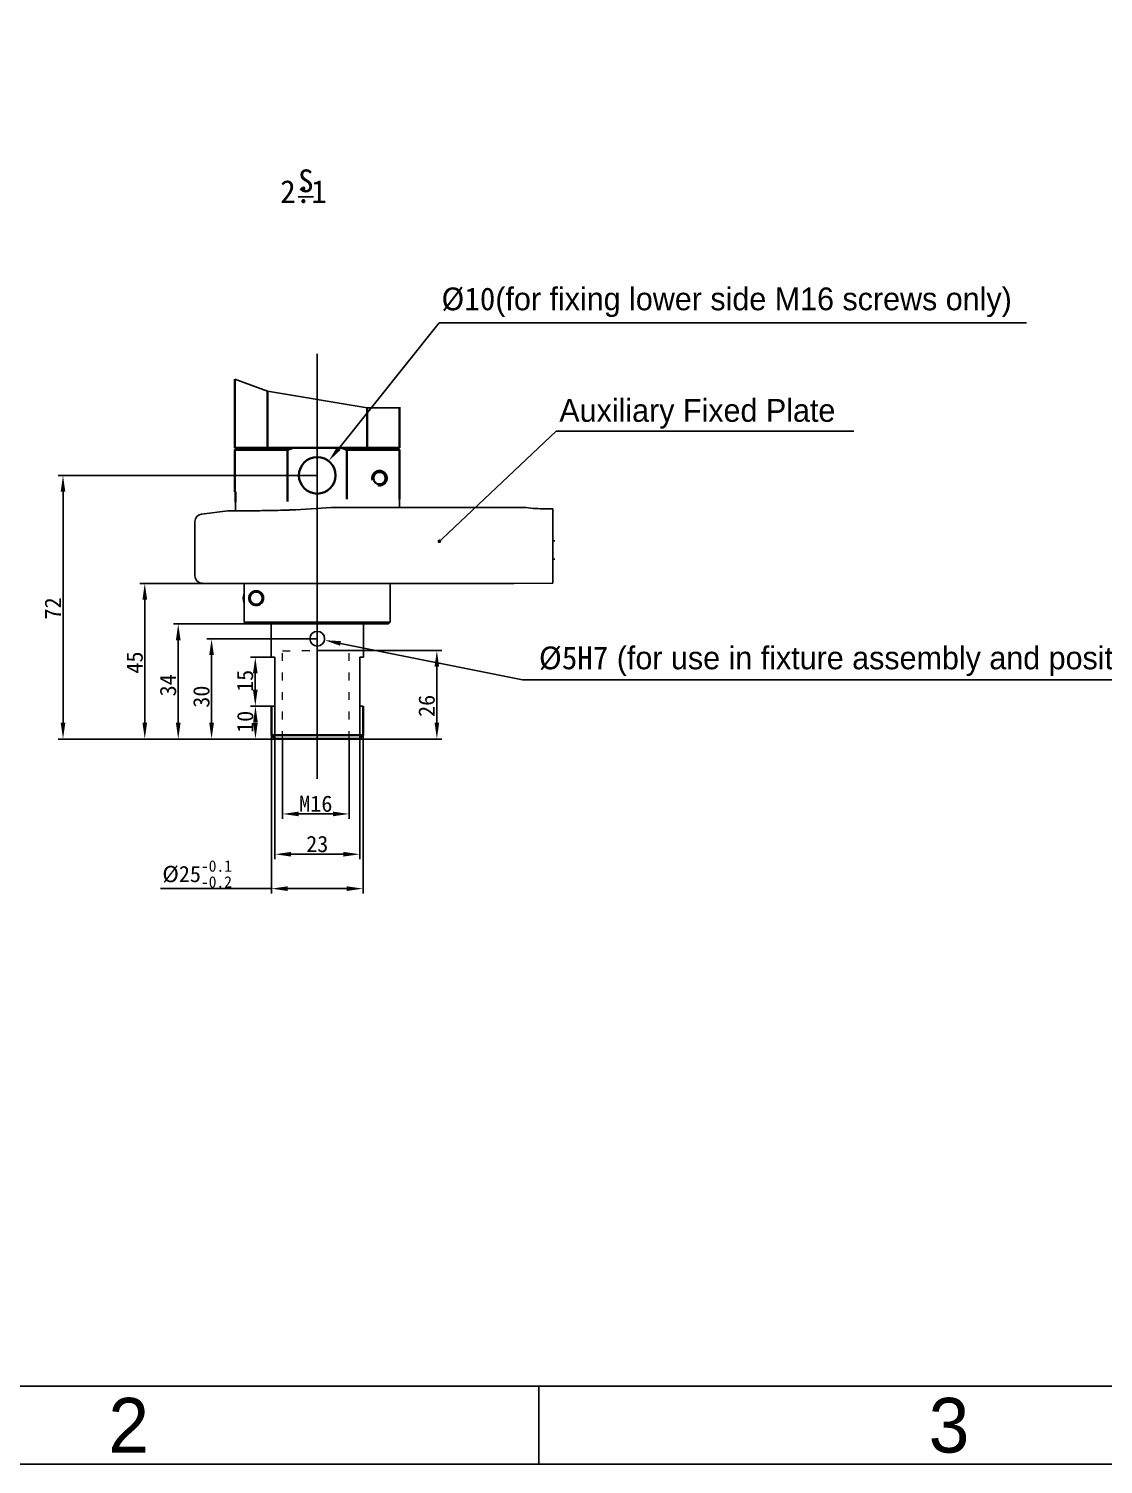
# Model space of a CAD drawing. Header units: millimetres. Extents: x 4086 to 8300, y 123 to 1549.
# Drawn here: x 6630.9 to 6961, y 123.6 to 564.7 of the extents above; entities that cross this region are included whole.
import ezdxf
from ezdxf import colors
from ezdxf.entities.mleader import LeaderData, LeaderLine
from ezdxf.enums import TextEntityAlignment as Align
from ezdxf.math import Vec2, Vec3

# ---------------------------------------------------------------- set-up
doc = ezdxf.new("R2010")
doc.units = ezdxf.units.MM
doc.linetypes.add('ACAD_ISO03W100', pattern=[30, 12, -18])
doc.linetypes.add('PHANTOM', pattern=[0.8, 0.45, -0.05, 0.1, -0.05, 0.1, -0.05])
doc.layers.add('中心线', color=7, linetype='Continuous')
for name, color, linetype, lineweight in [('标注', 7, 'Continuous', 25), ('粗线', 7, 'PHANTOM', 35), ('细线', 7, 'Continuous', 25), ('虚线层', 7, 'ACAD_ISO03W100', 0)]:
    doc.layers.add(name, color=color, linetype=linetype, lineweight=lineweight)
doc.styles.get("Standard").update_dxf_attribs({"font": 'simsun.ttc'})
doc.styles.add('思源黑', font='SourceHanSansCN-Normal.ttf')
doc.dimstyles.new('放大图标注', dxfattribs={"dimtxt": 5, "dimasz": 5, "dimexe": 1.5, "dimexo": 0, "dimtad": 1, "dimdec": 3, "dimlfac": 2, "dimdsep": 46, "dimtxsty": 'Standard', "dimblk": '_FILLED', "dimcen": 0.09, "dimadec": 0, "dimazin": 0, "dimtp": 0.2, "dimtm": 0.2, "dimtfac": 1, "dimtdec": 3, "dimtofl": 0, "dimtmove": 0, "dimatfit": 2, "dimldrblk": '_FILLED', "dimfxl": 1, "dimtolj": 1, "dimarcsym": 0})
doc.dimstyles.new('直径标注', dxfattribs={"dimtxt": 5, "dimasz": 5, "dimexe": 1.5, "dimexo": 0, "dimtad": 1, "dimtoh": 1, "dimdec": 0, "dimlfac": 10, "dimdsep": 46, "dimtxsty": 'Standard', "dimblk": '_FILLED', "dimcen": 0.09, "dimadec": 0, "dimazin": 0, "dimtol": 1, "dimtp": 0.001, "dimtm": 0.001, "dimtfac": 1, "dimtdec": 0, "dimtofl": 0, "dimtmove": 0, "dimatfit": 3, "dimldrblk": '_FILLED', "dimfxl": 1, "dimtolj": 1, "dimarcsym": 0})

# ---------------------------------------------------------------- blocks, each defined once
blk = doc.blocks.new('1')
at = {"color": 2}
blk.add_line((6787.66, 123.62), (6787.66, 147.62), dxfattribs=at)
for points in [[(6283.66, 123.62), (6283.66, 1549.22), (8299.66, 1549.22), (8299.66, 123.62)], [(6403.66, 147.62), (6403.66, 1525.22), (8275.66, 1525.22), (8275.66, 147.62)]]:
    blk.add_lwpolyline(points, close=True, dxfattribs=at)
at = {"color": 2, "style": '思源黑'}
for s, p in [('2', (6661.66, 135.62)), ('3', (6913.66, 135.62))]:
    blk.add_text(s, height=16.8, dxfattribs=at).set_placement(p, align=Align.MIDDLE_CENTER)
at = {"color": 7, "style": '思源黑'}
for tag, height, p in [('编号', 19.2, (8134.84, 252.67)), ('比例', 8, (7939.66, 171.62))]:
    blk.add_attdef(tag, text='', height=height, dxfattribs=at).set_placement(p, align=Align.MIDDLE)
at = {"linetype": 'Continuous', "lineweight": 0, "ltscale": 0.3, "style": '思源黑'}
for tag, p in [('当前页', (8121.35, 207.93)), ('总页数', (8160.27, 207.93))]:
    blk.add_attdef(tag, text='', height=8, dxfattribs=at).set_placement(p, align=Align.MIDDLE)
blk = doc.blocks.new('_FILLED')
at = {"color": 0, "linetype": 'ByBlock'}
blk.add_solid([(0, 0), (-1, 0.143), (-1, -0.143)], dxfattribs=at)
blk = doc.blocks.new('*D2171')
at = {"layer": 'Defpoints', "color": 0}
for p in [(6705.51, 347.61), (6733.63, 347.61), (6733.63, 300.5)]:
    blk.add_point(p, dxfattribs=at)
at = {"layer": '标注', "color": 0, "linetype": 'Continuous', "lineweight": -2}
for p, q in [((6705.51, 347.61), (6705.51, 299)), ((6733.63, 347.61), (6733.63, 299)), ((6705.51, 300.5), (6671.38, 300.5)), ((6710.51, 300.5), (6728.63, 300.5))]:
    blk.add_line(p, q, dxfattribs=at)
at = {"layer": '标注', "color": 0, "linetype": 'ByBlock', "lineweight": -2, "xscale": 5, "yscale": 5, "zscale": 5, "rotation": 180}
blk.add_blockref('_FILLED', (6705.51, 300.5), dxfattribs=at)
at = {"layer": '标注', "color": 0, "linetype": 'ByBlock', "lineweight": -2, "xscale": 5, "yscale": 5, "zscale": 5}
blk.add_blockref('_FILLED', (6733.63, 300.5), dxfattribs=at)
at = {"layer": '标注', "color": 0, "insert": (6672, 309.2), "char_height": 5, "attachment_point": 1}
blk.add_mtext('\\A1;\\A1;%%C25{\\H0.7x;\\S-0.1^ -0.2;}', dxfattribs=at)
blk = doc.blocks.new('*D2172')
at = {"layer": 'Defpoints', "color": 0}
for p in [(6718.74, 394.29), (6666.59, 346.48), (6719.57, 346.48)]:
    blk.add_point(p, dxfattribs=at)
at = {"layer": '标注', "color": 0, "linetype": 'Continuous', "lineweight": -2}
for p, q in [((6718.74, 394.29), (6665.09, 394.29)), ((6666.59, 389.29), (6666.59, 351.48)), ((6719.57, 346.48), (6665.09, 346.48))]:
    blk.add_line(p, q, dxfattribs=at)
at = {"layer": '标注', "color": 0, "linetype": 'ByBlock', "lineweight": -2, "xscale": 5, "yscale": 5, "zscale": 5}
for p, rotation in [((6666.59, 394.29), 90), ((6666.59, 346.48), 270)]:
    blk.add_blockref('_FILLED', p, dxfattribs=dict(at, rotation=rotation))
at = {"layer": '标注', "color": 0, "insert": (6660.96, 369.97), "char_height": 5, "attachment_point": 2, "rotation": 90}
blk.add_mtext('\\A1;\\A1;45', dxfattribs=at)
blk = doc.blocks.new('*D2178')
at = {"layer": 'Defpoints', "color": 0}
for p in [(6641.47, 427.48), (6719.57, 427.48), (6719.57, 346.48)]:
    blk.add_point(p, dxfattribs=at)
at = {"layer": '标注', "color": 0, "linetype": 'Continuous', "lineweight": -2}
for p, q in [((6719.57, 427.48), (6639.97, 427.48)), ((6641.47, 351.48), (6641.47, 422.48)), ((6719.57, 346.48), (6639.97, 346.48))]:
    blk.add_line(p, q, dxfattribs=at)
at = {"layer": '标注', "color": 0, "linetype": 'ByBlock', "lineweight": -2, "xscale": 5, "yscale": 5, "zscale": 5}
for p, rotation in [((6641.47, 427.48), 90), ((6641.47, 346.48), 270)]:
    blk.add_blockref('_FILLED', p, dxfattribs=dict(at, rotation=rotation))
at = {"layer": '标注', "color": 0, "insert": (6635.84, 386.6), "char_height": 5, "attachment_point": 2, "rotation": 90}
blk.add_mtext('\\A1;\\A1;72', dxfattribs=at)
blk = doc.blocks.new('*D2179')
at = {"layer": 'Defpoints', "color": 0}
for p in [(6723.08, 431.88), (6716.06, 423.09)]:
    blk.add_point(p, dxfattribs=at)
at = {"layer": '标注', "color": 0, "linetype": 'Continuous', "lineweight": -2}
for p in [(6726.2, 435.78), (6937.41, 474.39)]:
    blk.add_line(p, (6757.06, 474.39), dxfattribs=at)
at = {"layer": '标注', "color": 0, "linetype": 'Continuous'}
for p, q in [((6719.48, 427.48), (6719.66, 427.48)), ((6719.57, 427.39), (6719.57, 427.57))]:
    blk.add_line(p, q, dxfattribs=at)
at = {"layer": '标注', "color": 0, "linetype": 'ByBlock', "lineweight": -2, "xscale": 5, "yscale": 5, "zscale": 5, "rotation": 231.3642477745147}
blk.add_blockref('_FILLED', (6723.08, 431.88), dxfattribs=at)
at = {"layer": '标注', "color": 0, "insert": (6757.69, 485.22), "char_height": 5, "attachment_point": 1}
blk.add_mtext('\\A1;{\\H1.4x;%%C10\\fSource Han Sans CN Normal|b0|i0|c134|p34;(for fixing lower side M16 screws only)}', dxfattribs=at)
blk = doc.blocks.new('_Dot')
at = {"color": 0, "linetype": 'ByBlock', "lineweight": -2}
blk.add_line((-0.5, 0), (-1, 0), dxfattribs=at)
at = {"color": 0, "linetype": 'ByBlock', "const_width": 0.5}
blk.add_lwpolyline([(-0.25, 0, 1), (0.25, 0, 1)], format="xyb", close=True, dxfattribs=at)
blk = doc.blocks.new('*D2185')
at = {"layer": 'Defpoints', "color": 0}
for p in [(6708.88, 346.48), (6729.38, 346.48), (6729.38, 323.45)]:
    blk.add_point(p, dxfattribs=at)
at = {"layer": '标注', "color": 0, "lineweight": -2}
for p, q in [((6708.88, 346.48), (6708.88, 321.95)), ((6729.38, 346.48), (6729.38, 321.95)), ((6713.88, 323.45), (6724.38, 323.45))]:
    blk.add_line(p, q, dxfattribs=at)
at = {"layer": '标注', "color": 0, "linetype": 'ByBlock', "lineweight": -2, "xscale": 5, "yscale": 5, "zscale": 5, "rotation": 180}
blk.add_blockref('_FILLED', (6708.88, 323.45), dxfattribs=at)
at = {"layer": '标注', "color": 0, "linetype": 'ByBlock', "lineweight": -2, "xscale": 5, "yscale": 5, "zscale": 5}
blk.add_blockref('_FILLED', (6729.38, 323.45), dxfattribs=at)
at = {"layer": '标注', "color": 0, "insert": (6719.13, 326.57), "char_height": 5, "attachment_point": 5}
blk.add_mtext('\\A1;M16', dxfattribs=at)
blk = doc.blocks.new('*D2186')
at = {"layer": 'Defpoints', "color": 0}
for p in [(6719.57, 373.7), (6719.57, 346.48), (6756.32, 346.48)]:
    blk.add_point(p, dxfattribs=at)
at = {"layer": '标注', "color": 0, "lineweight": -2}
for p, q in [((6719.57, 373.7), (6757.82, 373.7)), ((6756.32, 368.7), (6756.32, 351.48)), ((6719.57, 346.48), (6757.82, 346.48))]:
    blk.add_line(p, q, dxfattribs=at)
at = {"layer": '标注', "color": 0, "linetype": 'ByBlock', "lineweight": -2, "xscale": 5, "yscale": 5, "zscale": 5}
for p, rotation in [((6756.32, 373.7), 90), ((6756.32, 346.48), 270)]:
    blk.add_blockref('_FILLED', p, dxfattribs=dict(at, rotation=rotation))
at = {"layer": '标注', "color": 0, "insert": (6753.2, 356.66), "char_height": 5, "attachment_point": 5, "rotation": 90}
blk.add_mtext('\\A1;26', dxfattribs=at)
blk = doc.blocks.new('*D2214')
at = {"color": 0, "lineweight": -2}
for p, q in [((6706.51, 356.61), (6706.51, 309.57)), ((6732.63, 356.61), (6732.63, 309.57)), ((6711.51, 311.07), (6727.63, 311.07))]:
    blk.add_line(p, q, dxfattribs=at)
at = {"layer": 'Defpoints', "color": 0}
for p in [(6706.51, 356.61), (6732.63, 356.61), (6732.63, 311.07)]:
    blk.add_point(p, dxfattribs=at)
at = {"color": 0, "linetype": 'ByBlock', "lineweight": -2, "xscale": 5, "yscale": 5, "zscale": 5, "rotation": 180}
blk.add_blockref('_FILLED', (6706.51, 311.07), dxfattribs=at)
at = {"color": 0, "linetype": 'ByBlock', "lineweight": -2, "xscale": 5, "yscale": 5, "zscale": 5}
blk.add_blockref('_FILLED', (6732.63, 311.07), dxfattribs=at)
at = {"color": 0, "insert": (6719.57, 314.19), "char_height": 5, "attachment_point": 5}
blk.add_mtext('\\A1;\\A1;23', dxfattribs=at)
blk = doc.blocks.new('*D2215')
at = {"color": 0, "lineweight": -2}
for p, q in [((6706.51, 356.61), (6699.09, 356.61)), ((6706.51, 346.48), (6699.09, 346.48))]:
    blk.add_line(p, q, dxfattribs=at)
at = {"layer": 'Defpoints', "color": 0}
for p in [(6706.51, 356.61), (6700.59, 346.48), (6706.51, 346.48)]:
    blk.add_point(p, dxfattribs=at)
at = {"color": 0, "linetype": 'ByBlock', "lineweight": -2, "xscale": 5, "yscale": 5, "zscale": 5}
for p, rotation in [((6700.59, 356.61), 90), ((6700.59, 346.48), 270)]:
    blk.add_blockref('_FILLED', p, dxfattribs=dict(at, rotation=rotation))
at = {"color": 0, "insert": (6697.46, 351.75), "char_height": 5, "attachment_point": 5, "rotation": 90}
blk.add_mtext('\\A1;\\A1;10', dxfattribs=at)
blk = doc.blocks.new('*D2216')
at = {"color": 0, "lineweight": -2}
for p, q in [((6705.51, 371.61), (6699.04, 371.61)), ((6700.54, 366.61), (6700.54, 361.61)), ((6705.51, 356.61), (6699.04, 356.61))]:
    blk.add_line(p, q, dxfattribs=at)
at = {"layer": 'Defpoints', "color": 0}
for p in [(6705.51, 371.61), (6700.54, 356.61), (6705.51, 356.61)]:
    blk.add_point(p, dxfattribs=at)
at = {"color": 0, "linetype": 'ByBlock', "lineweight": -2, "xscale": 5, "yscale": 5, "zscale": 5}
for p, rotation in [((6700.54, 371.61), 90), ((6700.54, 356.61), 270)]:
    blk.add_blockref('_FILLED', p, dxfattribs=dict(at, rotation=rotation))
at = {"color": 0, "insert": (6697.42, 364.35), "char_height": 5, "attachment_point": 5, "rotation": 90}
blk.add_mtext('\\A1;\\A1;15', dxfattribs=at)
blk = doc.blocks.new('*D2217')
at = {"color": 0, "lineweight": -2}
for p, q in [((6719.57, 377.29), (6685.61, 377.29)), ((6687.11, 372.29), (6687.11, 351.48)), ((6719.57, 346.48), (6685.61, 346.48))]:
    blk.add_line(p, q, dxfattribs=at)
at = {"layer": 'Defpoints', "color": 0}
for p in [(6719.57, 377.29), (6687.11, 346.48), (6719.57, 346.48)]:
    blk.add_point(p, dxfattribs=at)
at = {"color": 0, "linetype": 'ByBlock', "lineweight": -2, "xscale": 5, "yscale": 5, "zscale": 5}
for p, rotation in [((6687.11, 377.29), 90), ((6687.11, 346.48), 270)]:
    blk.add_blockref('_FILLED', p, dxfattribs=dict(at, rotation=rotation))
at = {"color": 0, "insert": (6683.99, 359.49), "char_height": 5, "attachment_point": 5, "rotation": 90}
blk.add_mtext('\\A1;\\A1;30', dxfattribs=at)
blk = doc.blocks.new('*D2218')
at = {"color": 0}
for p, q in [((6719.48, 377.29), (6719.66, 377.29)), ((6719.57, 377.2), (6719.57, 377.38))]:
    blk.add_line(p, q, dxfattribs=at)
at = {"color": 0, "lineweight": -2}
for p in [(6726.7, 375.85), (6996.57, 364.62)]:
    blk.add_line(p, (6782.58, 364.62), dxfattribs=at)
at = {"layer": 'Defpoints', "color": 0}
for p in [(6717.34, 377.73), (6721.8, 376.84)]:
    blk.add_point(p, dxfattribs=at)
at = {"color": 0, "linetype": 'ByBlock', "lineweight": -2, "xscale": 5, "yscale": 5, "zscale": 5, "rotation": 168.6361746487431}
blk.add_blockref('_FILLED', (6721.8, 376.84), dxfattribs=at)
at = {"color": 0, "insert": (6889.89, 370.35), "char_height": 5, "attachment_point": 5}
blk.add_mtext('\\A1;\\A1;{\\H1.4x;%%C5H7\\fSource Han Sans CN Normal|b0|i0|c134|p34;\\C0; \\C256;(for use in fixture assembly and positioning)}', dxfattribs=at)
blk = doc.blocks.new('*D2219')
at = {"color": 0, "lineweight": -2}
for p, q in [((6705.37, 381.83), (6675.37, 381.83)), ((6676.87, 376.83), (6676.87, 351.48)), ((6705.51, 346.48), (6675.37, 346.48))]:
    blk.add_line(p, q, dxfattribs=at)
at = {"layer": 'Defpoints', "color": 0}
for p in [(6705.37, 381.83), (6676.87, 346.48), (6705.51, 346.48)]:
    blk.add_point(p, dxfattribs=at)
at = {"color": 0, "linetype": 'ByBlock', "lineweight": -2, "xscale": 5, "yscale": 5, "zscale": 5}
for p, rotation in [((6676.87, 381.83), 90), ((6676.87, 346.48), 270)]:
    blk.add_blockref('_FILLED', p, dxfattribs=dict(at, rotation=rotation))
at = {"color": 0, "insert": (6673.75, 362.98), "char_height": 5, "attachment_point": 5, "rotation": 90}
blk.add_mtext('\\A1;\\A1;34', dxfattribs=at)

msp = doc.modelspace()

# ---------------------------------------------------------------- linework, layer by layer
for p, q in [((6694.41214, 419.26542), (6694.41214, 416.60372)), ((6744.86633, 420.1697), (6744.86633, 417.52579)), ((6718.73901, 394.2947), (6780.03883, 394.2947)), ((6780.03883, 394.2947), (6791.97959, 394.32459))]:
    msp.add_line(p, q)
at = {"color": 7, "linetype": 'Continuous'}
for p, q in [((6692.123, 416.60241), (6683.99916, 415.58693)), ((6692.29307, 416.60313), (6692.12214, 416.60317)), ((6693.33143, 416.60362), (6692.29307, 416.60313)), ((6694.1731, 416.60372), (6693.33143, 416.60362)), ((6695.14659, 416.60354), (6694.1731, 416.60372)), ((6723.97619, 417.61066), (6723.82811, 417.5985)), ((6723.97609, 417.60992), (6783.71735, 417.60992)), ((6791.97959, 394.32459), (6791.97959, 417.18865)), ((6682.0091, 413.33273), (6682.0091, 396.59633)), ((6791.97959, 407.38709), (6792.54752, 407.38709)), ((6791.97959, 401.70775), (6792.54752, 401.70775)), ((6697.15058, 394.32459), (6697.15058, 382.39788)), ((6742.00133, 394.32459), (6742.00133, 382.39844)), ((6697.15058, 382.39788), (6697.34, 382.20859)), ((6697.34, 382.20859), (6697.15058, 382.39788)), ((6742.00133, 382.39844), (6697.15066, 382.39798)), ((6697.34, 382.20859), (6697.52941, 382.01928)), ((6697.52941, 382.01928), (6697.71881, 381.83001)), ((6741.4329, 381.83003), (6697.71855, 381.83003)), ((6705.36953, 381.83003), (6705.36953, 371.6072)), ((6733.76627, 381.83003), (6733.76627, 371.6072)), ((6741.4329, 381.83003), (6742.00133, 382.39844)), ((6706.5054, 371.6072), (6705.36953, 371.6072)), ((6706.5054, 371.6072), (6705.5054, 371.6072)), ((6706.5054, 371.6072), (6706.5054, 356.6072)), ((6732.6304, 371.6072), (6732.6304, 356.6072)), ((6732.6304, 371.6072), (6733.6304, 371.6072)), ((6733.76627, 371.6072), (6732.6304, 371.6072)), ((6705.5054, 356.6072), (6706.5054, 356.6072)), ((6733.6304, 356.6072), (6732.6304, 356.6072))]:
    msp.add_line(p, q, dxfattribs=at)
msp.add_lwpolyline([(6694.2554, 457.01389), (6704.2679, 453.367), (6734.8679, 448.22028), (6744.8804, 448.22028)])
for points in [[(6683.99911, 415.58692), (6683.30473, 415.38406), (6682.60072, 414.86177), (6682.14558, 414.10824), (6682.0091, 413.33272)], [(6682.00917, 396.59633), (6682.14849, 395.81303), (6682.63138, 395.03433), (6683.38204, 394.50999), (6684.2809, 394.32459)]]:
    msp.add_lwpolyline(points, dxfattribs=at)
for centre, radius in [((6700.8301, 389.76777), 1.87418), ((6719.5679, 377.28655), 2.27174)]:
    msp.add_circle(centre, radius, dxfattribs=at)
for centre, radius, start, end in [((6695.23248, 1084.88687), 668.28334, 269.99263627, 270.41381929), ((6696.54585, 919.34495), 502.73626, 270.4004036, 270.6859569), ((6698.79009, 750.44737), 333.824, 270.6478447, 271.9870336), ((6699.52715, 727.32779), 310.69277, 271.9990246, 272.20404), ((6700.78969, 701.14494), 284.48085, 272.152749, 274.6451334), ((6700.8301, 389.76777), 3.97554, 158.1249162, 201.8422725)]:
    msp.add_arc(centre, radius, start, end, dxfattribs=at)
for points, knots in [([(6791.97959, 417.18866), (6791.14342, 417.18994), (6788.38874, 417.22853), (6785.60942, 417.26863), (6783.71751, 417.60992)], [0, 0, 0, 0, 0.303112158, 1, 1, 1, 1]), ([(6700.8301, 387.49603), (6700.49053, 387.50493), (6699.80599, 387.64855), (6698.99396, 388.30571), (6698.54193, 389.23918), (6698.53774, 390.27851), (6698.98437, 391.21926), (6699.7985, 391.88467), (6700.48852, 392.0309), (6700.8301, 392.03951)], [0, 0, 0, 0, 0.143993697, 0.285949773, 0.427623774, 0.569846368, 0.711800434, 0.855154421, 1, 1, 1, 1]), ([(6700.8301, 392.03951), (6701.16967, 392.0306), (6701.85422, 391.88699), (6702.66624, 391.22982), (6703.11827, 390.29636), (6703.12246, 389.25702), (6702.67584, 388.31628), (6701.86171, 387.65087), (6701.17169, 387.50463), (6700.8301, 387.49603)], [0, 0, 0, 0, 0.143993697, 0.285949773, 0.427623774, 0.569846368, 0.711800434, 0.855154421, 1, 1, 1, 1])]:
    msp.add_open_spline(points, degree=3, knots=knots, dxfattribs=at)
at = {"layer": '中心线'}
msp.add_line((6719.5679, 334.27539), (6719.5679, 464.85556), dxfattribs=at)
at = {"layer": '粗线', "linetype": 'Continuous'}
for p, q in [((6694.2554, 435.9197), (6694.2554, 457.01389)), ((6704.2679, 453.367), (6704.2679, 435.9197)), ((6704.2679, 435.9197), (6704.2679, 453.367)), ((6734.8679, 448.22028), (6734.8679, 435.9197)), ((6734.8679, 435.9197), (6734.8679, 448.22028)), ((6744.8804, 435.9197), (6744.8804, 448.40811)), ((6694.8179, 435.9197), (6694.2554, 435.3572)), ((6744.8804, 435.9197), (6694.2554, 435.9197)), ((6694.2554, 435.3572), (6694.2554, 422.4197)), ((6694.2554, 435.3572), (6710.48044, 435.3572)), ((6694.81809, 435.9197), (6744.30352, 435.9197)), ((6710.48044, 435.3572), (6710.48044, 419.4743)), ((6728.65537, 435.3572), (6728.65537, 420.1697)), ((6728.65537, 435.3572), (6744.86633, 435.3572)), ((6744.86633, 435.3572), (6744.30352, 435.9197)), ((6744.86633, 435.3572), (6744.86633, 420.1697)), ((6694.41214, 422.4197), (6694.25545, 422.4197)), ((6694.41214, 422.4197), (6694.41214, 419.26542)), ((6705.5054, 347.6072), (6705.5054, 356.6072)), ((6733.6304, 347.6072), (6733.6304, 356.6072)), ((6705.5054, 347.6072), (6733.6304, 347.6072)), ((6706.6304, 346.4822), (6705.5054, 347.6072)), ((6706.63213, 346.4822), (6732.50367, 346.4822)), ((6732.5054, 346.4822), (6733.6304, 347.6072))]:
    msp.add_line(p, q, dxfattribs=at)
for points in [[(6712.19078, 435.9197), (6711.62497, 435.7452), (6711.05504, 435.55777), (6710.48044, 435.3572)], [(6728.65537, 435.3572), (6728.08063, 435.55781), (6727.51071, 435.74524), (6726.94502, 435.9197)], [(6740.9429, 426.63845), (6740.94189, 426.7069), (6740.93877, 426.77634), (6740.93336, 426.84685), (6740.92551, 426.91847), (6740.91507, 426.99125), (6740.90191, 427.06516), (6740.88606, 427.13978), (6740.8676, 427.21461), (6740.84658, 427.28914), (6740.8231, 427.36286), (6740.79719, 427.43537), (6740.76886, 427.50664), (6740.73812, 427.57675), (6740.70494, 427.64576), (6740.66932, 427.71376), (6740.63126, 427.78078), (6740.59082, 427.8467), (6740.54808, 427.91138), (6740.50309, 427.97466), (6740.45592, 428.0364), (6740.39399, 428.11122), (6740.32871, 428.18341), (6740.26002, 428.253), (6740.18785, 428.32001), (6740.12757, 428.37175), (6740.06493, 428.4218), (6739.99982, 428.47006), (6739.93216, 428.51648), (6739.86183, 428.56098), (6739.78877, 428.60347), (6739.71295, 428.64382), (6739.63439, 428.68186), (6739.55309, 428.71742), (6739.46906, 428.75034), (6739.39693, 428.77563), (6739.32279, 428.79881), (6739.24653, 428.81969), (6739.16804, 428.8381), (6739.0872, 428.85389), (6739.00389, 428.86686), (6738.91812, 428.87685), (6738.83032, 428.88373), (6738.74102, 428.88736), (6738.65076, 428.88759), (6738.5601, 428.8843), (6738.46956, 428.87734), (6738.37963, 428.86664), (6738.2906, 428.85229), (6738.20271, 428.83446), (6738.11618, 428.8133), (6738.03125, 428.78897), (6737.94815, 428.76162), (6737.86708, 428.73142), (6737.78811, 428.6985), (6737.71128, 428.663), (6737.63663, 428.62506), (6737.56419, 428.58483), (6737.49401, 428.54244), (6737.42611, 428.49801), (6737.36046, 428.45161), (6737.29703, 428.40327), (6737.23578, 428.35303), (6737.17667, 428.30093), (6737.11966, 428.247), (6737.054, 428.17995), (6736.99139, 428.11051), (6736.93194, 428.03885), (6736.87573, 427.96516), (6736.82285, 427.88961), (6736.77337, 427.81237), (6736.72733, 427.73357), (6736.68472, 427.65333), (6736.64556, 427.57177), (6736.60986, 427.489), (6736.57762, 427.40516), (6736.54885, 427.32048), (6736.52356, 427.23519), (6736.50176, 427.14953), (6736.48346, 427.06375), (6736.46865, 426.97806), (6736.45727, 426.89258), (6736.44923, 426.80742), (6736.44447, 426.72267), (6736.4429, 426.63845)], [(6736.4429, 426.63845), (6736.44304, 426.61383), (6736.44344, 426.58915), (6736.44411, 426.56442), (6736.44506, 426.53964), (6736.44629, 426.51482), (6736.44779, 426.48995), (6736.44957, 426.46505), (6736.45163, 426.4401), (6736.45398, 426.41512), (6736.45662, 426.39011), (6736.45954, 426.36507), (6736.46275, 426.34), (6736.46626, 426.3149), (6736.47005, 426.28978), (6736.47415, 426.26464), (6736.47855, 426.23948), (6736.48324, 426.21431), (6736.48795, 426.19052), (6736.49294, 426.16673), (6736.49819, 426.14293), (6736.50371, 426.11914), (6736.5095, 426.09536), (6736.51556, 426.0716)], [(6738.28145, 424.42629), (6738.34044, 424.41612), (6738.39988, 424.40753), (6738.45972, 424.40057), (6738.53709, 424.39405), (6738.61467, 424.39022), (6738.6921, 424.38901), (6738.76906, 424.39032), (6738.84521, 424.39408), (6738.9202, 424.40022), (6738.99369, 424.40865), (6739.06541, 424.41929), (6739.13537, 424.43204), (6739.20361, 424.44678), (6739.27021, 424.46341), (6739.33523, 424.48182), (6739.39873, 424.5019), (6739.46078, 424.52354), (6739.53139, 424.55062), (6739.6001, 424.57958), (6739.6669, 424.61033), (6739.7318, 424.64276), (6739.79479, 424.67679), (6739.85586, 424.71231), (6739.91502, 424.74925), (6739.97232, 424.78754), (6740.0278, 424.82715), (6740.08153, 424.86803), (6740.13356, 424.91014), (6740.18394, 424.95343), (6740.24229, 425.00689), (6740.29837, 425.06201), (6740.35224, 425.11878), (6740.40391, 425.17723), (6740.45343, 425.23737), (6740.49307, 425.28876), (6740.53119, 425.34124), (6740.56777, 425.39473), (6740.60276, 425.44914), (6740.63612, 425.50439), (6740.66781, 425.56038), (6740.6978, 425.61706), (6740.72609, 425.67445), (6740.75269, 425.73257), (6740.77759, 425.79148), (6740.8008, 425.85121), (6740.82233, 425.9118), (6740.84217, 425.97324), (6740.8603, 426.03529), (6740.87666, 426.09767), (6740.89122, 426.1601), (6740.90395, 426.2223), (6740.9148, 426.28398), (6740.92376, 426.3449), (6740.93089, 426.40505), (6740.93628, 426.46446), (6740.94002, 426.52314), (6740.94219, 426.58113), (6740.9429, 426.63845)]]:
    msp.add_lwpolyline(points, dxfattribs=at)
for centre, radius in [((6719.5679, 427.4822), 5.625), ((6738.6929, 426.63845), 1.85625)]:
    msp.add_circle(centre, radius, dxfattribs=at)
at = {"layer": '虚线层', "linetype": 'ACAD_ISO03W100', "ltscale": 0.2}
for p, q in [((6708.8804, 373.55066), (6729.38263, 373.84304)), ((6708.8804, 346.4822), (6708.8804, 373.55066)), ((6729.37594, 346.4822), (6729.37594, 373.84295))]:
    msp.add_line(p, q, dxfattribs=at)

# ---------------------------------------------------------------- block references
msp.add_blockref('1', (0, 0))

# ---------------------------------------------------------------- texts
at = {"insert": (6713.69937, 521.49262), "char_height": 7, "width": 3.4025326, "attachment_point": 1}
msp.add_mtext('{\\LS}', dxfattribs=at)
at = {"layer": '细线', "color": 2, "linetype": 'Continuous', "insert": (6722.47234, 528.69199), "char_height": 6.75, "width": 21.9645546, "attachment_point": 3, "line_spacing_factor": 0.9}
msp.add_mtext('{\\L\\H1.037037x;\\C256;    \\P\\l        2:1\\H0.964286x; }', dxfattribs=at)

# ---------------------------------------------------------------- dimensions: what is measured, and where the dimension line sits
dim = msp.add_diameter_dim_2p(p1=(6717.3407, 377.73417), p2=(6721.7951, 376.83893), text='\\A1;{\\H1.4x;%%C5H7\\fSource Han Sans CN Normal|b0|i0|c134|p34;\\C0; \\C256;(for use in fixture assembly and positioning)}', dimstyle='直径标注', override={"dimtxsty": 'Standard'})
dim.commit()
dim.dimension.update_dxf_attribs({"geometry": '*D2218', "text_midpoint": (6782.58004, 364.62247), "dimtype": 163})
for base, p1, p2, text, picture, middle in [((6676.87115, 346.4822), (6705.36953, 381.83003), (6705.5054, 346.4822), '\\A1;34', '*D2219', (6676.87115, 362.98323)), ((6687.11143, 346.4822), (6719.5679, 377.28655), (6719.5679, 346.4822), '\\A1;30', '*D2217', (6687.11143, 359.48598)), ((6700.5407, 356.6072), (6705.5054, 371.6072), (6705.5054, 356.6072), '\\A1;15', '*D2216', (6700.5407, 364.35328)), ((6700.58504, 346.4822), (6706.5054, 356.6072), (6706.5054, 346.4822), '\\A1;10', '*D2215', (6700.58504, 351.74642))]:
    dim = msp.add_linear_dim(base=base, p1=p1, p2=p2, angle=90, text=text, dimstyle='放大图标注', override={"dimpost": '<>', "dimtxsty": 'Standard'})
    dim.commit()
    dim.dimension.update_dxf_attribs({"geometry": picture, "text_midpoint": middle, "dimtype": 160})
dim = msp.add_linear_dim(base=(6732.6304, 311.06968), p1=(6706.5054, 356.6072), p2=(6732.6304, 356.6072), text='\\A1;23', dimstyle='放大图标注', override={"dimpost": '<>', "dimtxsty": 'Standard'})
dim.commit()
dim.dimension.update_dxf_attribs({"geometry": '*D2214', "text_midpoint": (6719.5679, 311.06968), "dimtype": 160})
at = {"layer": '标注', "linetype": 'Continuous'}
dim = msp.add_diameter_dim_2p(p1=(6716.05584, 423.08834), p2=(6723.07997, 431.87607), text='{\\H1.4x;%%C10\\fSource Han Sans CN Normal|b0|i0|c134|p34;(for fixing lower side M16 screws only)}', dimstyle='直径标注', override={"dimtxsty": 'Standard'}, dxfattribs=at)
dim.commit()
dim.dimension.update_dxf_attribs({"geometry": '*D2179', "text_midpoint": (6847.54828, 474.39183), "dimtype": 163})
for base, p1, p2, angle, text, picture, middle in [((6641.46999, 427.4822), (6719.5679, 346.4822), (6719.5679, 427.4822), 90, '\\A1;72', '*D2178', (6641.46999, 386.59652)), ((6666.58543, 346.4822), (6718.73901, 394.2947), (6719.5679, 346.4822), 270, '\\A1;45', '*D2172', (6666.58543, 369.97316))]:
    dim = msp.add_linear_dim(base=base, p1=p1, p2=p2, angle=angle, text=text, dimstyle='放大图标注', override={"dimpost": '<>', "dimtxsty": 'Standard'}, dxfattribs=at)
    dim.commit()
    dim.dimension.update_dxf_attribs({"geometry": picture, "text_midpoint": middle, "dimtype": 160})
at = {"layer": '标注'}
dim = msp.add_linear_dim(base=(6756.32442, 346.4822), p1=(6719.5679, 373.70308), p2=(6719.5679, 346.4822), angle=90, text='26', dimstyle='放大图标注', override={"dimpost": '<>'}, dxfattribs=at)
dim.commit()
dim.dimension.update_dxf_attribs({"geometry": '*D2186', "text_midpoint": (6756.32442, 356.66214), "dimtype": 160})
at = {"layer": '标注', "linetype": 'Continuous'}
dim = msp.add_linear_dim(base=(6733.6304, 300.50295), p1=(6705.5054, 347.6072), p2=(6733.6304, 347.6072), text='\\A1;%%C25{\\H0.7x;\\S-0.1^ -0.2;}', dimstyle='放大图标注', override={"dimpost": '<>', "dimtxsty": 'Standard'}, dxfattribs=at)
dim.commit()
dim.dimension.update_dxf_attribs({"geometry": '*D2171', "text_midpoint": (6681.95531, 300.50295), "dimtype": 160})
at = {"layer": '标注'}
dim = msp.add_linear_dim(base=(6729.37594, 323.44747), p1=(6708.8804, 346.4822), p2=(6729.37594, 346.4822), text='M16', dimstyle='放大图标注', override={"dimpost": '<>'}, dxfattribs=at)
dim.commit()
dim.dimension.update_dxf_attribs({"geometry": '*D2185', "text_midpoint": (6719.12817, 323.44747), "dimtype": 160})

# ---------------------------------------------------------------- leaders
ml = msp.add_multileader_mtext('Standard')
ml.set_content('{\\fSource Han Sans CN Normal|b0|i0|c134|p34;Auxiliary Fixed Plate}', color=256)
ml.set_leader_properties()
ml.set_arrow_properties(name='DOT')
ml.build(insert=Vec2(0, 0))
ml.multileader.update_dxf_attribs({"text_left_attachment_type": 5, "text_right_attachment_type": 6, "dogleg_length": 0.36, "arrow_head_size": 1.125})
ctx = ml.context
ctx.base_point, ctx.char_height, ctx.arrow_head_size, ctx.landing_gap_size, ctx.plane_origin = Vec3(6793.73754, 441.0836), 7, 1.125, 0.2025, Vec3(6757.08231, 407.22393)
ctx.left_attachment, ctx.right_attachment = 5, 6
notes = []
notes.append((ctx, [(0, (1, 1, 0), (6792.92754, 441.0836), (1, 0), 0.81, [(0, [(6757.08231, 407.22393)], 0, [])])]))
ctx.mtext.insert, ctx.mtext.flow_direction = Vec3(6793.94004, 450.95084), 5
for ctx, leaders in notes:
    for number, flags, end, landing, length, lines in leaders:
        leader = LeaderData()
        leader.index, (leader.has_last_leader_line, leader.has_dogleg_vector, leader.attachment_direction) = number, flags
        leader.last_leader_point, leader.dogleg_vector, leader.dogleg_length = Vec3(end), Vec3(landing), length
        for number, points, colour, breaks in lines:
            line = LeaderLine()
            line.index, line.vertices, line.color, line.breaks = number, Vec3.list(points), colors.encode_raw_color(colour), breaks
            leader.lines.append(line)
        ctx.leaders.append(leader)

doc.saveas('drawing.dxf')
